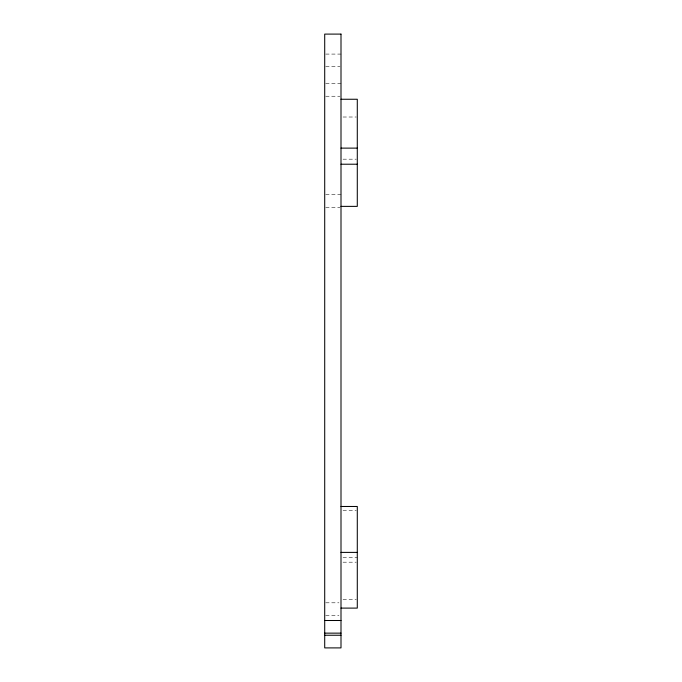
<?xml version="1.0" encoding="UTF-8"?>
<svg xmlns="http://www.w3.org/2000/svg" width="682" height="682" viewBox="0 0 682 682"><rect width="100%" height="100%" fill="white"/><g stroke="black" fill="none" stroke-linecap="round" stroke-linejoin="round"><path stroke-width="0.51" stroke-dasharray="3.41 2.56" d="M325.732 54.083L341 54.083M325.732 66.725L339.986 66.725M325.732 83.596L341 83.596M325.732 96.239L339.986 96.239M343.037 117.014L356.268 117.014M343.037 159.179L356.268 159.179M325.732 194.702L341 194.702M325.732 207.354L339.986 207.354M343.037 510.358L356.268 510.358M343.037 557.561L357.291 557.561M343.037 562.19L356.268 562.19M343.037 599.717L356.268 599.717M325.732 602.803L338.963 602.803M325.732 615.454L338.963 615.454"/><path stroke-width="1.02" d="M341 99.257L357.291 99.257L357.291 206.373L341 206.373M341 148.122L357.291 148.122M341 164.217L357.291 164.217M341 506.479L357.291 506.479L357.291 608.105L341 608.105M341 552.394L357.291 552.394M324.709 620.501L341 620.501M324.709 633.143L341 633.143M324.709 635.249L341 635.249M341 34.1L324.709 34.1L324.709 647.9L341 647.9L341 34.1"/></g></svg>
